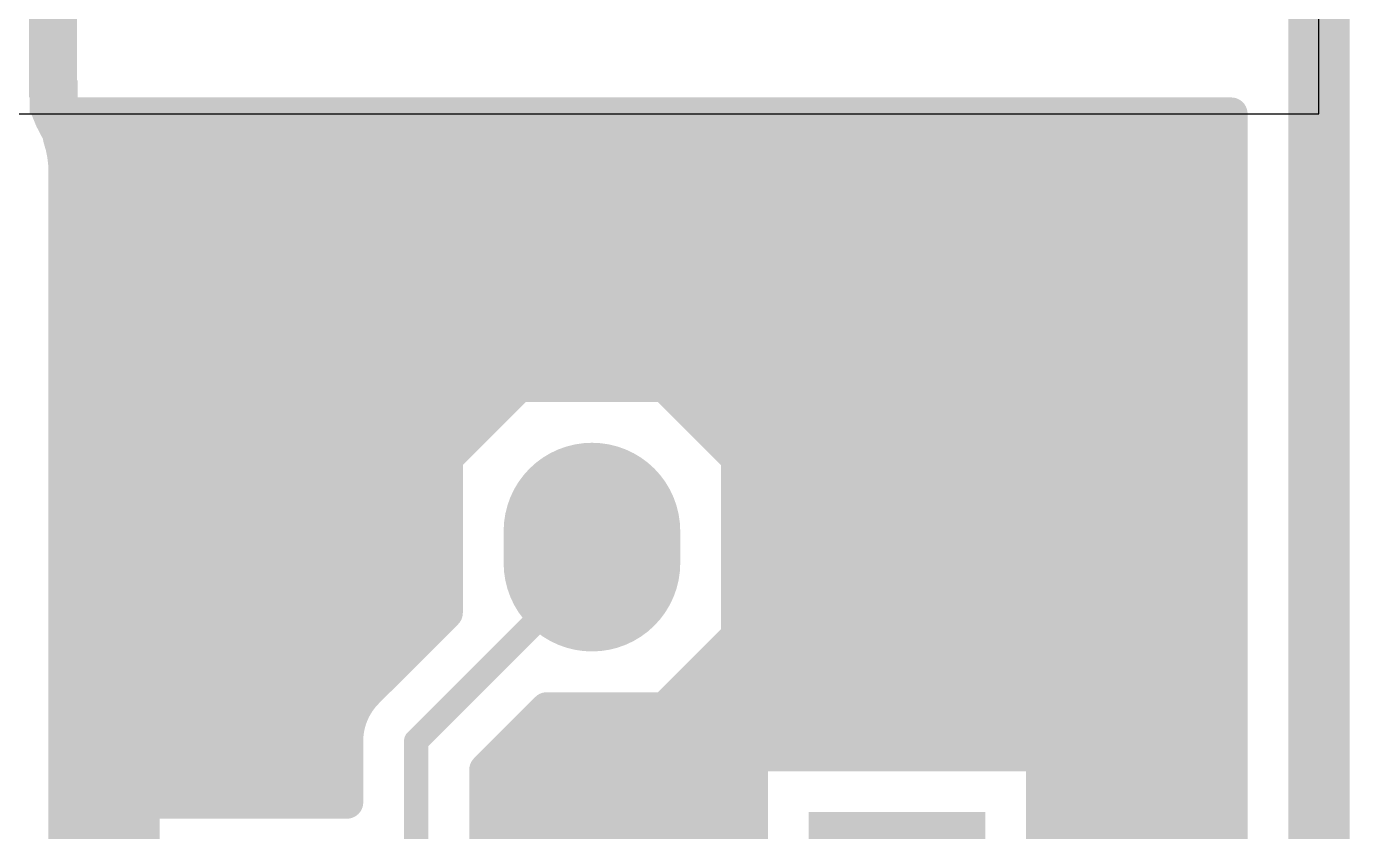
# Model space of a CAD drawing. Header units: inches. Extents: x 0 to 226, y 0 to 70.
# Drawn here: x 70.27 to 78.51, y 14.04 to 19.05 of the extents above; entities that cross this region are included whole.
import ezdxf

# ---------------------------------------------------------------- set-up
doc = ezdxf.new("R2010")
doc.units = ezdxf.units.IN
for name, color, linetype in [('Keep-Out Layer', 6, 'Continuous'), ('Multi-Layer', 9, 'Continuous'), ('Top Layer', 1, 'Continuous')]:
    doc.layers.add(name, color=color, linetype=linetype)

msp = doc.modelspace()

# ---------------------------------------------------------------- hatches: boundary and pattern name
at = {"layer": 'Top Layer'}
for points in [[(70.5872, 21.4081), (70.2872, 21.4081), (70.2872, 18.6081), (70.5872, 18.6081)], [(70.2909, 18.5388), (70.5909, 18.5388), (70.5909, 18.7149), (70.2909, 18.7149)], [(70.2909, 18.5065), (71.1333, 18.5065), (71.1333, 18.6081), (70.2909, 18.6081)]]:
    msp.add_hatch(color=1, dxfattribs=at).paths.add_polyline_path(points)

# ---------------------------------------------------------------- linework, layer by layer
at = {"layer": 'Keep-Out Layer'}
msp.add_lwpolyline([(78.3215, 0, 0.381, 0.381, 0), (78.3215, 24.8301, 0.381, 0.381, 0)], format="xyseb", dxfattribs=at)
at = {"layer": 'Multi-Layer'}
for p, q in [((78.3215, 18.5065), (78.3215, 24.8641)), ((58.881, 18.5065), (78.3215, 18.5065))]:
    msp.add_line(p, q, dxfattribs=at)
at = {"layer": 'Top Layer'}
for points in [[(70.4409, 18.7149, 0.2794, 0.2794, 0), (70.4409, 18.7581, 0.2794, 0.2794, 0)], [(70.4372, 18.694, 0.2032, 0.2032, 0), (70.4372, 18.7581, 0.2032, 0.2032, 0)], [(70.5914, 18.2341, 0.2032, 0.2032, -0.109518), (70.3983, 18.5371, 0.2032, 0.2032, 0)], [(70.9428, 18.5065, 0.2032, 0.2032, 0), (77.7754, 18.5065, 0.2032, 0.2032, 0)], [(70.9428, 18.2525, 0.2032, 0.2032, 0), (70.9428, 18.5065, 0.2032, 0.2032, 0)], [(70.9536, 12.5511, 0.2032, 0.2032, 0), (70.9536, 18.5065, 0.2032, 0.2032, 0)], [(71.1568, 14.2169, 0.2032, 0.2032, 0), (71.1568, 18.5065, 0.2032, 0.2032, 0)], [(71.36, 14.2169, 0.2032, 0.2032, 0), (71.36, 18.5065, 0.2032, 0.2032, 0)], [(71.5632, 14.2169, 0.2032, 0.2032, 0), (71.5632, 18.5065, 0.2032, 0.2032, 0)], [(71.7664, 14.2169, 0.2032, 0.2032, 0), (71.7664, 18.5065, 0.2032, 0.2032, 0)], [(71.9696, 14.2169, 0.2032, 0.2032, 0), (71.9696, 18.5065, 0.2032, 0.2032, 0)], [(72.1728, 14.2169, 0.2032, 0.2032, 0), (72.1728, 18.5065, 0.2032, 0.2032, 0)], [(72.376, 14.8852, 0.2032, 0.2032, 0), (72.376, 18.5065, 0.2032, 0.2032, 0)], [(72.5792, 15.0895, 0.2032, 0.2032, 0), (72.5792, 18.5065, 0.2032, 0.2032, 0)], [(72.7824, 15.2927, 0.2032, 0.2032, 0), (72.7824, 18.5065, 0.2032, 0.2032, 0)], [(72.9856, 16.4575, 0.2032, 0.2032, 0), (72.9856, 18.5065, 0.2032, 0.2032, 0)], [(73.1888, 16.6607, 0.2032, 0.2032, 0), (73.1888, 18.5065, 0.2032, 0.2032, 0)], [(73.392, 16.8127, 0.2032, 0.2032, 0), (73.392, 18.5065, 0.2032, 0.2032, 0)], [(73.5952, 16.8127, 0.2032, 0.2032, 0), (73.5952, 18.5065, 0.2032, 0.2032, 0)], [(73.7984, 16.8127, 0.2032, 0.2032, 0), (73.7984, 18.5065, 0.2032, 0.2032, 0)], [(74.0016, 16.8127, 0.2032, 0.2032, 0), (74.0016, 18.5065, 0.2032, 0.2032, 0)], [(74.2048, 16.8127, 0.2032, 0.2032, 0), (74.2048, 18.5065, 0.2032, 0.2032, 0)], [(74.408, 16.651, 0.2032, 0.2032, 0), (74.408, 18.5065, 0.2032, 0.2032, 0)], [(74.6112, 16.4478, 0.2032, 0.2032, 0), (74.6112, 18.5065, 0.2032, 0.2032, 0)], [(74.8144, 14.5127, 0.2032, 0.2032, 0), (74.8144, 18.5065, 0.2032, 0.2032, 0)], [(75.0176, 14.5127, 0.2032, 0.2032, 0), (75.0176, 18.5065, 0.2032, 0.2032, 0)], [(75.2208, 14.5127, 0.2032, 0.2032, 0), (75.2208, 18.5065, 0.2032, 0.2032, 0)], [(75.424, 14.5127, 0.2032, 0.2032, 0), (75.424, 18.5065, 0.2032, 0.2032, 0)], [(75.6272, 14.5127, 0.2032, 0.2032, 0), (75.6272, 18.5065, 0.2032, 0.2032, 0)], [(75.8304, 14.5127, 0.2032, 0.2032, 0), (75.8304, 18.5065, 0.2032, 0.2032, 0)], [(76.0336, 14.5127, 0.2032, 0.2032, 0), (76.0336, 18.5065, 0.2032, 0.2032, 0)], [(76.2368, 14.5127, 0.2032, 0.2032, 0), (76.2368, 18.5065, 0.2032, 0.2032, 0)], [(76.44, 14.5127, 0.2032, 0.2032, 0), (76.44, 18.5065, 0.2032, 0.2032, 0)], [(76.6432, 0.5461, 0.2032, 0.2032, 0), (76.6432, 18.5065, 0.2032, 0.2032, 0)], [(76.8464, 0.5461, 0.2032, 0.2032, 0), (76.8464, 18.5065, 0.2032, 0.2032, 0)], [(77.0496, 0.5461, 0.2032, 0.2032, 0), (77.0496, 18.5065, 0.2032, 0.2032, 0)], [(77.2528, 0.5461, 0.2032, 0.2032, 0), (77.2528, 18.5065, 0.2032, 0.2032, 0)], [(77.456, 0.5461, 0.2032, 0.2032, 0), (77.456, 18.5065, 0.2032, 0.2032, 0)], [(77.6592, 0.5461, 0.2032, 0.2032, 0), (77.6592, 18.5065, 0.2032, 0.2032, 0)], [(77.7754, 0.5461, 0.2032, 0.2032, 0), (77.7754, 18.5065, 0.2032, 0.2032, 0)], [(70.5586, 18.4326, 0.2032, 0.2032, 0), (70.5629, 18.4283, 0.2032, 0.2032, 0)], [(70.9428, 18.4041, 0.2032, 0.2032, 0), (77.7754, 18.4041, 0.2032, 0.2032, 0)], [(70.4764, 18.3541, 0.2032, 0.2032, -0.08139), (70.5102, 18.1478, 0.2032, 0.2032, 0)], [(70.5016, 18.2525, 0.2032, 0.2032, 0), (70.9428, 18.2525, 0.2032, 0.2032, 0)], [(70.5016, 18.2525, 0.2032, 0.2032, -0.040698), (70.5102, 18.1478, 0.2032, 0.2032, 0)], [(70.508, 18.2009, 0.2032, 0.2032, 0), (77.7754, 18.2009, 0.2032, 0.2032, 0)], [(70.5472, 13.2721, 0.2032, 0.2032, 0), (70.5472, 18.2525, 0.2032, 0.2032, 0)], [(70.7504, 12.7973, 0.2032, 0.2032, 0), (70.7504, 18.2525, 0.2032, 0.2032, 0)], [(70.5102, 17.9977, 0.2032, 0.2032, 0), (70.5102, 18.1478, 0.2032, 0.2032, 0)], [(70.5102, 17.313, 0.2032, 0.2032, 0), (70.5102, 18.1478, 0.2032, 0.2032, 0)], [(70.5102, 17.9977, 0.2032, 0.2032, 0), (77.7754, 17.9977, 0.2032, 0.2032, 0)], [(70.5102, 17.7945, 0.2032, 0.2032, 0), (77.7754, 17.7945, 0.2032, 0.2032, 0)], [(70.5102, 17.5913, 0.2032, 0.2032, 0), (77.7754, 17.5913, 0.2032, 0.2032, 0)], [(70.5102, 17.3881, 0.2032, 0.2032, 0), (77.7754, 17.3881, 0.2032, 0.2032, 0)], [(70.51, 13.5995, 0.2032, 0.2032, 0), (70.51, 17.303, 0.2032, 0.2032, 0)], [(70.51, 17.1849, 0.2032, 0.2032, 0), (77.7754, 17.1849, 0.2032, 0.2032, 0)], [(70.51, 16.9817, 0.2032, 0.2032, 0), (77.7754, 16.9817, 0.2032, 0.2032, 0)], [(72.888, 16.3599, 0.2032, 0.2032, 0), (73.3408, 16.8127, 0.2032, 0.2032, 0)], [(73.3408, 16.8127, 0.2032, 0.2032, 0), (74.2464, 16.8127, 0.2032, 0.2032, 0)], [(74.2464, 16.8127, 0.2032, 0.2032, 0), (74.6992, 16.3599, 0.2032, 0.2032, 0)], [(70.51, 16.7785, 0.2032, 0.2032, 0), (73.3066, 16.7785, 0.2032, 0.2032, 0)], [(74.2806, 16.7785, 0.2032, 0.2032, 0), (77.7754, 16.7785, 0.2032, 0.2032, 0)], [(70.51, 16.5753, 0.2032, 0.2032, 0), (73.1034, 16.5753, 0.2032, 0.2032, 0)], [(74.4838, 16.5753, 0.2032, 0.2032, 0), (77.7754, 16.5753, 0.2032, 0.2032, 0)], [(70.51, 16.3721, 0.2032, 0.2032, 0), (72.9002, 16.3721, 0.2032, 0.2032, 0)], [(72.888, 15.3982, 0.2032, 0.2032, 0), (72.888, 16.3599, 0.2032, 0.2032, 0)], [(73.7936, 15.7071, 1.1, 1.1, 0), (73.7936, 15.9071, 1.1, 1.1, 0)], [(74.687, 16.3721, 0.2032, 0.2032, 0), (77.7754, 16.3721, 0.2032, 0.2032, 0)], [(74.6992, 15.2543, 0.2032, 0.2032, 0), (74.6992, 16.3599, 0.2032, 0.2032, 0)], [(70.51, 16.1689, 0.2032, 0.2032, 0), (72.888, 16.1689, 0.2032, 0.2032, 0)], [(74.6992, 16.1689, 0.2032, 0.2032, 0), (77.7754, 16.1689, 0.2032, 0.2032, 0)], [(70.51, 15.9657, 0.2032, 0.2032, 0), (72.888, 15.9657, 0.2032, 0.2032, 0)], [(74.6992, 15.9657, 0.2032, 0.2032, 0), (77.7754, 15.9657, 0.2032, 0.2032, 0)], [(70.51, 15.7625, 0.2032, 0.2032, 0), (72.888, 15.7625, 0.2032, 0.2032, 0)], [(72.6993, 14.5989, 0.1524, 0.1524, 0), (73.9277, 15.8273, 0.1524, 0.1524, 0)], [(74.6992, 15.7625, 0.2032, 0.2032, 0), (77.7754, 15.7625, 0.2032, 0.2032, 0)], [(70.51, 15.5593, 0.2032, 0.2032, 0), (72.888, 15.5593, 0.2032, 0.2032, 0)], [(74.6992, 15.5593, 0.2032, 0.2032, 0), (77.7754, 15.5593, 0.2032, 0.2032, 0)], [(72.3944, 14.9047, 0.2032, 0.2032, 0), (72.888, 15.3982, 0.2032, 0.2032, 0)], [(70.51, 15.3561, 0.2032, 0.2032, 0), (72.8458, 15.3561, 0.2032, 0.2032, 0)], [(74.6992, 15.3561, 0.2032, 0.2032, 0), (77.7754, 15.3561, 0.2032, 0.2032, 0)], [(74.2464, 14.8015, 0.2032, 0.2032, 0), (74.6992, 15.2543, 0.2032, 0.2032, 0)], [(70.51, 15.1529, 0.2032, 0.2032, 0), (72.6426, 15.1529, 0.2032, 0.2032, 0)], [(74.5978, 15.1529, 0.2032, 0.2032, 0), (77.7754, 15.1529, 0.2032, 0.2032, 0)], [(74.6112, 12.9805, 0.2032, 0.2032, 0), (74.6112, 15.1663, 0.2032, 0.2032, 0)], [(70.51, 14.9497, 0.2032, 0.2032, 0), (72.4394, 14.9497, 0.2032, 0.2032, 0)], [(72.2675, 14.5989, 0.2032, 0.2032, -0.199327), (72.3944, 14.9047, 0.2032, 0.2032, 0)], [(72.2675, 14.5989, 0.2032, 0.2032, -0.198912), (72.3939, 14.9042, 0.2032, 0.2032, 0)], [(74.3946, 14.9497, 0.2032, 0.2032, 0), (77.7754, 14.9497, 0.2032, 0.2032, 0)], [(74.408, 12.9805, 0.2032, 0.2032, 0), (74.408, 14.9631, 0.2032, 0.2032, 0)], [(70.51, 14.7465, 0.2032, 0.2032, 0), (72.2935, 14.7465, 0.2032, 0.2032, 0)], [(73.1311, 14.42, 0.2032, 0.2032, 0), (73.5125, 14.8015, 0.2032, 0.2032, 0)], [(73.4575, 14.7465, 0.2032, 0.2032, 0), (77.7754, 14.7465, 0.2032, 0.2032, 0)], [(73.5125, 14.8015, 0.2032, 0.2032, 0), (74.2464, 14.8015, 0.2032, 0.2032, 0)], [(73.5952, 12.9805, 0.2032, 0.2032, 0), (73.5952, 14.8015, 0.2032, 0.2032, 0)], [(73.7984, 12.9805, 0.2032, 0.2032, 0), (73.7984, 14.8015, 0.2032, 0.2032, 0)], [(74.0016, 12.9805, 0.2032, 0.2032, 0), (74.0016, 14.8015, 0.2032, 0.2032, 0)], [(74.2048, 12.9805, 0.2032, 0.2032, 0), (74.2048, 14.8015, 0.2032, 0.2032, 0)], [(73.392, 12.9805, 0.2032, 0.2032, 0), (73.392, 14.681, 0.2032, 0.2032, 0)], [(72.2675, 14.2169, 0.2032, 0.2032, 0), (72.2675, 14.5989, 0.2032, 0.2032, 0)], [(72.6993, 12.9394, 0.1524, 0.1524, 0), (72.6993, 14.5989, 0.1524, 0.1524, 0)], [(70.51, 14.5433, 0.2032, 0.2032, 0), (72.2675, 14.5433, 0.2032, 0.2032, 0)], [(73.2543, 14.5433, 0.2032, 0.2032, 0), (77.7754, 14.5433, 0.2032, 0.2032, 0)], [(74.788, 14.5127, 0.2032, 0.2032, 0), (76.5992, 14.5127, 0.2032, 0.2032, 0)], [(74.788, 13.0597, 0.2032, 0.2032, 0), (74.788, 14.5127, 0.2032, 0.2032, 0)], [(76.5992, 12.5015, 0.2032, 0.2032, 0), (76.5992, 14.5127, 0.2032, 0.2032, 0)], [(73.1311, 12.9805, 0.2032, 0.2032, 0), (73.1311, 14.42, 0.2032, 0.2032, 0)], [(73.1888, 12.9805, 0.2032, 0.2032, 0), (73.1888, 14.4778, 0.2032, 0.2032, 0)], [(70.51, 14.3401, 0.2032, 0.2032, 0), (72.2675, 14.3401, 0.2032, 0.2032, 0)], [(73.1311, 14.3401, 0.2032, 0.2032, 0), (74.788, 14.3401, 0.2032, 0.2032, 0)], [(76.5992, 14.3401, 0.2032, 0.2032, 0), (77.7754, 14.3401, 0.2032, 0.2032, 0)], [(71, 14.2169, 0.2032, 0.2032, 0), (72.2675, 14.2169, 0.2032, 0.2032, 0)], [(71, 12.5757, 0.2032, 0.2032, 0), (71, 14.2169, 0.2032, 0.2032, 0)], [(70.51, 14.1369, 0.2032, 0.2032, 0), (71, 14.1369, 0.2032, 0.2032, 0)], [(73.1311, 14.1369, 0.2032, 0.2032, 0), (74.788, 14.1369, 0.2032, 0.2032, 0)], [(76.5992, 14.1369, 0.2032, 0.2032, 0), (77.7754, 14.1369, 0.2032, 0.2032, 0)]]:
    msp.add_lwpolyline(points, format="xyseb", dxfattribs=at)
for points in [[(70.3711, 18.7581, 0.1397, 0.1397, 1), (70.5108, 18.7581, 0.1397, 0.1397, 1)], [(70.3711, 18.7149, 0.1397, 0.1397, 1), (70.5108, 18.7149, 0.1397, 0.1397, 1)], [(70.3864, 18.7581, 0.1016, 0.1016, 1), (70.488, 18.7581, 0.1016, 0.1016, 1)], [(70.3864, 18.694, 0.1016, 0.1016, 1), (70.488, 18.694, 0.1016, 0.1016, 1)], [(70.3475, 18.5371, 0.1016, 0.1016, 1), (70.4491, 18.5371, 0.1016, 0.1016, 1)], [(70.6109, 18.2596, 0.3048, 0.3048, 1), (70.9157, 18.2596, 0.3048, 0.3048, 1)], [(70.892, 18.5065, 0.1016, 0.1016, 1), (70.9936, 18.5065, 0.1016, 0.1016, 1)], [(70.892, 18.5065, 0.1016, 0.1016, 1), (70.9936, 18.5065, 0.1016, 0.1016, 1)], [(70.9028, 18.5065, 0.1016, 0.1016, 1), (71.0044, 18.5065, 0.1016, 0.1016, 1)], [(71.106, 18.5065, 0.1016, 0.1016, 1), (71.2076, 18.5065, 0.1016, 0.1016, 1)], [(71.3092, 18.5065, 0.1016, 0.1016, 1), (71.4108, 18.5065, 0.1016, 0.1016, 1)], [(71.4474, 18.2713, 0.3048, 0.3048, 1), (71.7522, 18.2713, 0.3048, 0.3048, 1)], [(71.5124, 18.5065, 0.1016, 0.1016, 1), (71.614, 18.5065, 0.1016, 0.1016, 1)], [(71.7156, 18.5065, 0.1016, 0.1016, 1), (71.8172, 18.5065, 0.1016, 0.1016, 1)], [(71.9188, 18.5065, 0.1016, 0.1016, 1), (72.0204, 18.5065, 0.1016, 0.1016, 1)], [(72.122, 18.5065, 0.1016, 0.1016, 1), (72.2236, 18.5065, 0.1016, 0.1016, 1)], [(72.2984, 18.2713, 0.3048, 0.3048, 1), (72.6032, 18.2713, 0.3048, 0.3048, 1)], [(72.3252, 18.5065, 0.1016, 0.1016, 1), (72.4268, 18.5065, 0.1016, 0.1016, 1)], [(72.5284, 18.5065, 0.1016, 0.1016, 1), (72.63, 18.5065, 0.1016, 0.1016, 1)], [(72.7316, 18.5065, 0.1016, 0.1016, 1), (72.8332, 18.5065, 0.1016, 0.1016, 1)], [(72.9348, 18.5065, 0.1016, 0.1016, 1), (73.0364, 18.5065, 0.1016, 0.1016, 1)], [(73.1493, 18.2713, 0.3048, 0.3048, 1), (73.4541, 18.2713, 0.3048, 0.3048, 1)], [(73.138, 18.5065, 0.1016, 0.1016, 1), (73.2396, 18.5065, 0.1016, 0.1016, 1)], [(73.3412, 18.5065, 0.1016, 0.1016, 1), (73.4428, 18.5065, 0.1016, 0.1016, 1)], [(73.5444, 18.5065, 0.1016, 0.1016, 1), (73.646, 18.5065, 0.1016, 0.1016, 1)], [(73.7476, 18.5065, 0.1016, 0.1016, 1), (73.8492, 18.5065, 0.1016, 0.1016, 1)], [(74.0003, 18.2713, 0.3048, 0.3048, 1), (74.3051, 18.2713, 0.3048, 0.3048, 1)], [(73.9508, 18.5065, 0.1016, 0.1016, 1), (74.0524, 18.5065, 0.1016, 0.1016, 1)], [(74.154, 18.5065, 0.1016, 0.1016, 1), (74.2556, 18.5065, 0.1016, 0.1016, 1)], [(74.3572, 18.5065, 0.1016, 0.1016, 1), (74.4588, 18.5065, 0.1016, 0.1016, 1)], [(74.5604, 18.5065, 0.1016, 0.1016, 1), (74.662, 18.5065, 0.1016, 0.1016, 1)], [(74.8512, 18.2713, 0.3048, 0.3048, 1), (75.156, 18.2713, 0.3048, 0.3048, 1)], [(74.7636, 18.5065, 0.1016, 0.1016, 1), (74.8652, 18.5065, 0.1016, 0.1016, 1)], [(74.9668, 18.5065, 0.1016, 0.1016, 1), (75.0684, 18.5065, 0.1016, 0.1016, 1)], [(75.17, 18.5065, 0.1016, 0.1016, 1), (75.2716, 18.5065, 0.1016, 0.1016, 1)], [(75.3732, 18.5065, 0.1016, 0.1016, 1), (75.4748, 18.5065, 0.1016, 0.1016, 1)], [(75.5764, 18.5065, 0.1016, 0.1016, 1), (75.678, 18.5065, 0.1016, 0.1016, 1)], [(75.7022, 18.2713, 0.3048, 0.3048, 1), (76.007, 18.2713, 0.3048, 0.3048, 1)], [(75.7796, 18.5065, 0.1016, 0.1016, 1), (75.8812, 18.5065, 0.1016, 0.1016, 1)], [(75.9828, 18.5065, 0.1016, 0.1016, 1), (76.0844, 18.5065, 0.1016, 0.1016, 1)], [(76.186, 18.5065, 0.1016, 0.1016, 1), (76.2876, 18.5065, 0.1016, 0.1016, 1)], [(76.3892, 18.5065, 0.1016, 0.1016, 1), (76.4908, 18.5065, 0.1016, 0.1016, 1)], [(76.5531, 18.2713, 0.3048, 0.3048, 1), (76.8579, 18.2713, 0.3048, 0.3048, 1)], [(76.5924, 18.5065, 0.1016, 0.1016, 1), (76.694, 18.5065, 0.1016, 0.1016, 1)], [(76.7956, 18.5065, 0.1016, 0.1016, 1), (76.8972, 18.5065, 0.1016, 0.1016, 1)], [(76.9988, 18.5065, 0.1016, 0.1016, 1), (77.1004, 18.5065, 0.1016, 0.1016, 1)], [(77.202, 18.5065, 0.1016, 0.1016, 1), (77.3036, 18.5065, 0.1016, 0.1016, 1)], [(77.4052, 18.5065, 0.1016, 0.1016, 1), (77.5068, 18.5065, 0.1016, 0.1016, 1)], [(77.6084, 18.5065, 0.1016, 0.1016, 1), (77.71, 18.5065, 0.1016, 0.1016, 1)], [(77.7246, 18.5065, 0.1016, 0.1016, 1), (77.8262, 18.5065, 0.1016, 0.1016, 1)], [(77.7246, 18.5065, 0.1016, 0.1016, 1), (77.8262, 18.5065, 0.1016, 0.1016, 1)], [(70.5078, 18.4326, 0.1016, 0.1016, 1), (70.6094, 18.4326, 0.1016, 0.1016, 1)], [(70.5121, 18.4283, 0.1016, 0.1016, 1), (70.6137, 18.4283, 0.1016, 0.1016, 1)], [(70.892, 18.4041, 0.1016, 0.1016, 1), (70.9936, 18.4041, 0.1016, 0.1016, 1)], [(77.7246, 18.4041, 0.1016, 0.1016, 1), (77.8262, 18.4041, 0.1016, 0.1016, 1)], [(70.4256, 18.3541, 0.1016, 0.1016, 1), (70.5272, 18.3541, 0.1016, 0.1016, 1)], [(70.4508, 18.2525, 0.1016, 0.1016, 1), (70.5524, 18.2525, 0.1016, 0.1016, 1)], [(70.4508, 18.2525, 0.1016, 0.1016, 1), (70.5524, 18.2525, 0.1016, 0.1016, 1)], [(70.4572, 18.2009, 0.1016, 0.1016, 1), (70.5588, 18.2009, 0.1016, 0.1016, 1)], [(70.4964, 18.2525, 0.1016, 0.1016, 1), (70.598, 18.2525, 0.1016, 0.1016, 1)], [(70.5406, 18.2341, 0.1016, 0.1016, 1), (70.6422, 18.2341, 0.1016, 0.1016, 1)], [(70.6996, 18.2525, 0.1016, 0.1016, 1), (70.8012, 18.2525, 0.1016, 0.1016, 1)], [(70.892, 18.2525, 0.1016, 0.1016, 1), (70.9936, 18.2525, 0.1016, 0.1016, 1)], [(70.892, 18.2525, 0.1016, 0.1016, 1), (70.9936, 18.2525, 0.1016, 0.1016, 1)], [(77.7246, 18.2009, 0.1016, 0.1016, 1), (77.8262, 18.2009, 0.1016, 0.1016, 1)], [(70.4594, 18.1478, 0.1016, 0.1016, 1), (70.561, 18.1478, 0.1016, 0.1016, 1)], [(70.4594, 18.1478, 0.1016, 0.1016, 1), (70.561, 18.1478, 0.1016, 0.1016, 1)], [(70.4594, 18.1478, 0.1016, 0.1016, 1), (70.561, 18.1478, 0.1016, 0.1016, 1)], [(70.4594, 18.1478, 0.1016, 0.1016, 1), (70.561, 18.1478, 0.1016, 0.1016, 1)], [(70.4594, 17.9977, 0.1016, 0.1016, 1), (70.561, 17.9977, 0.1016, 0.1016, 1)], [(70.4594, 17.9977, 0.1016, 0.1016, 1), (70.561, 17.9977, 0.1016, 0.1016, 1)], [(77.7246, 17.9977, 0.1016, 0.1016, 1), (77.8262, 17.9977, 0.1016, 0.1016, 1)], [(70.4594, 17.7945, 0.1016, 0.1016, 1), (70.561, 17.7945, 0.1016, 0.1016, 1)], [(77.7246, 17.7945, 0.1016, 0.1016, 1), (77.8262, 17.7945, 0.1016, 0.1016, 1)], [(71.7682, 17.4414, 0.3048, 0.3048, 1), (72.073, 17.4414, 0.3048, 0.3048, 1)], [(70.4594, 17.5913, 0.1016, 0.1016, 1), (70.561, 17.5913, 0.1016, 0.1016, 1)], [(70.6337, 17.4073, 0.3048, 0.3048, 1), (70.9385, 17.4073, 0.3048, 0.3048, 1)], [(73.6986, 17.3396, 0.3556, 0.3556, 1), (74.0542, 17.3396, 0.3556, 0.3556, 1)], [(76.3979, 17.3294, 0.3556, 0.3556, 1), (76.7535, 17.3294, 0.3556, 0.3556, 1)], [(77.7246, 17.5913, 0.1016, 0.1016, 1), (77.8262, 17.5913, 0.1016, 0.1016, 1)], [(74.7731, 17.2784, 0.3048, 0.3048, 1), (75.0779, 17.2784, 0.3048, 0.3048, 1)], [(70.4594, 17.3881, 0.1016, 0.1016, 1), (70.561, 17.3881, 0.1016, 0.1016, 1)], [(77.7246, 17.3881, 0.1016, 0.1016, 1), (77.8262, 17.3881, 0.1016, 0.1016, 1)], [(70.4592, 17.303, 0.1016, 0.1016, 1), (70.5608, 17.303, 0.1016, 0.1016, 1)], [(70.4594, 17.313, 0.1016, 0.1016, 1), (70.561, 17.313, 0.1016, 0.1016, 1)], [(72.5831, 17.034, 0.3048, 0.3048, 1), (72.8879, 17.034, 0.3048, 0.3048, 1)], [(70.4592, 17.1849, 0.1016, 0.1016, 1), (70.5608, 17.1849, 0.1016, 0.1016, 1)], [(77.7246, 17.1849, 0.1016, 0.1016, 1), (77.8262, 17.1849, 0.1016, 0.1016, 1)], [(70.4592, 16.9817, 0.1016, 0.1016, 1), (70.5608, 16.9817, 0.1016, 0.1016, 1)], [(77.7246, 16.9817, 0.1016, 0.1016, 1), (77.8262, 16.9817, 0.1016, 0.1016, 1)], [(71.9334, 16.6311, 0.3048, 0.3048, 1), (72.2382, 16.6311, 0.3048, 0.3048, 1)], [(73.29, 16.8127, 0.1016, 0.1016, 1), (73.3916, 16.8127, 0.1016, 0.1016, 1)], [(73.29, 16.8127, 0.1016, 0.1016, 1), (73.3916, 16.8127, 0.1016, 0.1016, 1)], [(73.3412, 16.8127, 0.1016, 0.1016, 1), (73.4428, 16.8127, 0.1016, 0.1016, 1)], [(73.5444, 16.8127, 0.1016, 0.1016, 1), (73.646, 16.8127, 0.1016, 0.1016, 1)], [(73.7476, 16.8127, 0.1016, 0.1016, 1), (73.8492, 16.8127, 0.1016, 0.1016, 1)], [(73.9508, 16.8127, 0.1016, 0.1016, 1), (74.0524, 16.8127, 0.1016, 0.1016, 1)], [(74.154, 16.8127, 0.1016, 0.1016, 1), (74.2556, 16.8127, 0.1016, 0.1016, 1)], [(74.1956, 16.8127, 0.1016, 0.1016, 1), (74.2972, 16.8127, 0.1016, 0.1016, 1)], [(74.1956, 16.8127, 0.1016, 0.1016, 1), (74.2972, 16.8127, 0.1016, 0.1016, 1)], [(75.958, 16.5973, 0.3048, 0.3048, 1), (76.2628, 16.5973, 0.3048, 0.3048, 1)], [(70.4592, 16.7785, 0.1016, 0.1016, 1), (70.5608, 16.7785, 0.1016, 0.1016, 1)], [(73.2558, 16.7785, 0.1016, 0.1016, 1), (73.3574, 16.7785, 0.1016, 0.1016, 1)], [(74.2298, 16.7785, 0.1016, 0.1016, 1), (74.3314, 16.7785, 0.1016, 0.1016, 1)], [(77.7246, 16.7785, 0.1016, 0.1016, 1), (77.8262, 16.7785, 0.1016, 0.1016, 1)], [(70.6109, 16.4989, 0.3048, 0.3048, 1), (70.9157, 16.4989, 0.3048, 0.3048, 1)], [(73.138, 16.6607, 0.1016, 0.1016, 1), (73.2396, 16.6607, 0.1016, 0.1016, 1)], [(74.3572, 16.651, 0.1016, 0.1016, 1), (74.4588, 16.651, 0.1016, 0.1016, 1)], [(70.4592, 16.5753, 0.1016, 0.1016, 1), (70.5608, 16.5753, 0.1016, 0.1016, 1)], [(73.0526, 16.5753, 0.1016, 0.1016, 1), (73.1542, 16.5753, 0.1016, 0.1016, 1)], [(74.433, 16.5753, 0.1016, 0.1016, 1), (74.5346, 16.5753, 0.1016, 0.1016, 1)], [(77.7246, 16.5753, 0.1016, 0.1016, 1), (77.8262, 16.5753, 0.1016, 0.1016, 1)], [(72.9348, 16.4575, 0.1016, 0.1016, 1), (73.0364, 16.4575, 0.1016, 0.1016, 1)], [(74.5604, 16.4478, 0.1016, 0.1016, 1), (74.662, 16.4478, 0.1016, 0.1016, 1)], [(70.4592, 16.3721, 0.1016, 0.1016, 1), (70.5608, 16.3721, 0.1016, 0.1016, 1)], [(72.8372, 16.3599, 0.1016, 0.1016, 1), (72.9388, 16.3599, 0.1016, 0.1016, 1)], [(72.8372, 16.3599, 0.1016, 0.1016, 1), (72.9388, 16.3599, 0.1016, 0.1016, 1)], [(72.8494, 16.3721, 0.1016, 0.1016, 1), (72.951, 16.3721, 0.1016, 0.1016, 1)], [(73.5186, 15.9071, 0.55, 0.55, 1), (74.0686, 15.9071, 0.55, 0.55, 1)], [(74.6362, 16.3721, 0.1016, 0.1016, 1), (74.7378, 16.3721, 0.1016, 0.1016, 1)], [(74.6484, 16.3599, 0.1016, 0.1016, 1), (74.75, 16.3599, 0.1016, 0.1016, 1)], [(74.6484, 16.3599, 0.1016, 0.1016, 1), (74.75, 16.3599, 0.1016, 0.1016, 1)], [(76.7522, 16.1453, 0.3048, 0.3048, 1), (77.057, 16.1453, 0.3048, 0.3048, 1)], [(77.7246, 16.3721, 0.1016, 0.1016, 1), (77.8262, 16.3721, 0.1016, 0.1016, 1)], [(70.4592, 16.1689, 0.1016, 0.1016, 1), (70.5608, 16.1689, 0.1016, 0.1016, 1)], [(72.8372, 16.1689, 0.1016, 0.1016, 1), (72.9388, 16.1689, 0.1016, 0.1016, 1)], [(73.5186, 15.7071, 0.55, 0.55, 1), (74.0686, 15.7071, 0.55, 0.55, 1)], [(74.6484, 16.1689, 0.1016, 0.1016, 1), (74.75, 16.1689, 0.1016, 0.1016, 1)], [(77.7246, 16.1689, 0.1016, 0.1016, 1), (77.8262, 16.1689, 0.1016, 0.1016, 1)], [(70.4592, 15.9657, 0.1016, 0.1016, 1), (70.5608, 15.9657, 0.1016, 0.1016, 1)], [(71.519, 15.7097, 0.3556, 0.3556, 1), (71.8746, 15.7097, 0.3556, 0.3556, 1)], [(72.8372, 15.9657, 0.1016, 0.1016, 1), (72.9388, 15.9657, 0.1016, 0.1016, 1)], [(74.6484, 15.9657, 0.1016, 0.1016, 1), (74.75, 15.9657, 0.1016, 0.1016, 1)], [(77.7246, 15.9657, 0.1016, 0.1016, 1), (77.8262, 15.9657, 0.1016, 0.1016, 1)], [(70.6109, 15.678, 0.3048, 0.3048, 1), (70.9157, 15.678, 0.3048, 0.3048, 1)], [(70.4592, 15.7625, 0.1016, 0.1016, 1), (70.5608, 15.7625, 0.1016, 0.1016, 1)], [(72.8372, 15.7625, 0.1016, 0.1016, 1), (72.9388, 15.7625, 0.1016, 0.1016, 1)], [(73.8896, 15.8273, 0.0762, 0.0762, 1), (73.9658, 15.8273, 0.0762, 0.0762, 1)], [(74.6484, 15.7625, 0.1016, 0.1016, 1), (74.75, 15.7625, 0.1016, 0.1016, 1)], [(77.7246, 15.7625, 0.1016, 0.1016, 1), (77.8262, 15.7625, 0.1016, 0.1016, 1)], [(70.4592, 15.5593, 0.1016, 0.1016, 1), (70.5608, 15.5593, 0.1016, 0.1016, 1)], [(72.8372, 15.5593, 0.1016, 0.1016, 1), (72.9388, 15.5593, 0.1016, 0.1016, 1)], [(74.6484, 15.5593, 0.1016, 0.1016, 1), (74.75, 15.5593, 0.1016, 0.1016, 1)], [(77.7246, 15.5593, 0.1016, 0.1016, 1), (77.8262, 15.5593, 0.1016, 0.1016, 1)], [(72.8372, 15.3982, 0.1016, 0.1016, 1), (72.9388, 15.3982, 0.1016, 0.1016, 1)], [(72.8372, 15.3982, 0.1016, 0.1016, 1), (72.9388, 15.3982, 0.1016, 0.1016, 1)], [(70.4592, 15.3561, 0.1016, 0.1016, 1), (70.5608, 15.3561, 0.1016, 0.1016, 1)], [(72.795, 15.3561, 0.1016, 0.1016, 1), (72.8966, 15.3561, 0.1016, 0.1016, 1)], [(74.6484, 15.3561, 0.1016, 0.1016, 1), (74.75, 15.3561, 0.1016, 0.1016, 1)], [(77.7246, 15.3561, 0.1016, 0.1016, 1), (77.8262, 15.3561, 0.1016, 0.1016, 1)], [(72.7316, 15.2927, 0.1016, 0.1016, 1), (72.8332, 15.2927, 0.1016, 0.1016, 1)], [(74.6484, 15.2543, 0.1016, 0.1016, 1), (74.75, 15.2543, 0.1016, 0.1016, 1)], [(74.6484, 15.2543, 0.1016, 0.1016, 1), (74.75, 15.2543, 0.1016, 0.1016, 1)], [(70.4592, 15.1529, 0.1016, 0.1016, 1), (70.5608, 15.1529, 0.1016, 0.1016, 1)], [(72.5918, 15.1529, 0.1016, 0.1016, 1), (72.6934, 15.1529, 0.1016, 0.1016, 1)], [(74.547, 15.1529, 0.1016, 0.1016, 1), (74.6486, 15.1529, 0.1016, 0.1016, 1)], [(74.5604, 15.1663, 0.1016, 0.1016, 1), (74.662, 15.1663, 0.1016, 0.1016, 1)], [(77.7246, 15.1529, 0.1016, 0.1016, 1), (77.8262, 15.1529, 0.1016, 0.1016, 1)], [(72.5284, 15.0895, 0.1016, 0.1016, 1), (72.63, 15.0895, 0.1016, 0.1016, 1)], [(76.2834, 14.8831, 0.3048, 0.3048, 1), (76.5882, 14.8831, 0.3048, 0.3048, 1)], [(70.6109, 14.8571, 0.3048, 0.3048, 1), (70.9157, 14.8571, 0.3048, 0.3048, 1)], [(70.4592, 14.9497, 0.1016, 0.1016, 1), (70.5608, 14.9497, 0.1016, 0.1016, 1)], [(72.3431, 14.9042, 0.1016, 0.1016, 1), (72.4447, 14.9042, 0.1016, 0.1016, 1)], [(72.3436, 14.9047, 0.1016, 0.1016, 1), (72.4452, 14.9047, 0.1016, 0.1016, 1)], [(72.3436, 14.9047, 0.1016, 0.1016, 1), (72.4452, 14.9047, 0.1016, 0.1016, 1)], [(72.3886, 14.9497, 0.1016, 0.1016, 1), (72.4902, 14.9497, 0.1016, 0.1016, 1)], [(74.3438, 14.9497, 0.1016, 0.1016, 1), (74.4454, 14.9497, 0.1016, 0.1016, 1)], [(74.3572, 14.9631, 0.1016, 0.1016, 1), (74.4588, 14.9631, 0.1016, 0.1016, 1)], [(77.1235, 14.7154, 0.3048, 0.3048, 1), (77.4283, 14.7154, 0.3048, 0.3048, 1)], [(77.7246, 14.9497, 0.1016, 0.1016, 1), (77.8262, 14.9497, 0.1016, 0.1016, 1)], [(72.3252, 14.8852, 0.1016, 0.1016, 1), (72.4268, 14.8852, 0.1016, 0.1016, 1)], [(70.4592, 14.7465, 0.1016, 0.1016, 1), (70.5608, 14.7465, 0.1016, 0.1016, 1)], [(72.2427, 14.7465, 0.1016, 0.1016, 1), (72.3443, 14.7465, 0.1016, 0.1016, 1)], [(73.4067, 14.7465, 0.1016, 0.1016, 1), (73.5083, 14.7465, 0.1016, 0.1016, 1)], [(73.4617, 14.8015, 0.1016, 0.1016, 1), (73.5633, 14.8015, 0.1016, 0.1016, 1)], [(73.4617, 14.8015, 0.1016, 0.1016, 1), (73.5633, 14.8015, 0.1016, 0.1016, 1)], [(73.5444, 14.8015, 0.1016, 0.1016, 1), (73.646, 14.8015, 0.1016, 0.1016, 1)], [(73.7476, 14.8015, 0.1016, 0.1016, 1), (73.8492, 14.8015, 0.1016, 0.1016, 1)], [(73.9508, 14.8015, 0.1016, 0.1016, 1), (74.0524, 14.8015, 0.1016, 0.1016, 1)], [(74.154, 14.8015, 0.1016, 0.1016, 1), (74.2556, 14.8015, 0.1016, 0.1016, 1)], [(74.1956, 14.8015, 0.1016, 0.1016, 1), (74.2972, 14.8015, 0.1016, 0.1016, 1)], [(74.1956, 14.8015, 0.1016, 0.1016, 1), (74.2972, 14.8015, 0.1016, 0.1016, 1)], [(77.7246, 14.7465, 0.1016, 0.1016, 1), (77.8262, 14.7465, 0.1016, 0.1016, 1)], [(73.3412, 14.681, 0.1016, 0.1016, 1), (73.4428, 14.681, 0.1016, 0.1016, 1)], [(72.2167, 14.5989, 0.1016, 0.1016, 1), (72.3183, 14.5989, 0.1016, 0.1016, 1)], [(72.2167, 14.5989, 0.1016, 0.1016, 1), (72.3183, 14.5989, 0.1016, 0.1016, 1)], [(72.2167, 14.5989, 0.1016, 0.1016, 1), (72.3183, 14.5989, 0.1016, 0.1016, 1)], [(72.6612, 14.5989, 0.0762, 0.0762, 1), (72.7374, 14.5989, 0.0762, 0.0762, 1)], [(72.6612, 14.5989, 0.0762, 0.0762, 1), (72.7374, 14.5989, 0.0762, 0.0762, 1)], [(73.6305, 14.4359, 0.3048, 0.3048, 1), (73.9353, 14.4359, 0.3048, 0.3048, 1)], [(70.4592, 14.5433, 0.1016, 0.1016, 1), (70.5608, 14.5433, 0.1016, 0.1016, 1)], [(72.2167, 14.5433, 0.1016, 0.1016, 1), (72.3183, 14.5433, 0.1016, 0.1016, 1)], [(73.2035, 14.5433, 0.1016, 0.1016, 1), (73.3051, 14.5433, 0.1016, 0.1016, 1)], [(74.7372, 14.5127, 0.1016, 0.1016, 1), (74.8388, 14.5127, 0.1016, 0.1016, 1)], [(74.7372, 14.5127, 0.1016, 0.1016, 1), (74.8388, 14.5127, 0.1016, 0.1016, 1)], [(74.7636, 14.5127, 0.1016, 0.1016, 1), (74.8652, 14.5127, 0.1016, 0.1016, 1)], [(74.9668, 14.5127, 0.1016, 0.1016, 1), (75.0684, 14.5127, 0.1016, 0.1016, 1)], [(75.17, 14.5127, 0.1016, 0.1016, 1), (75.2716, 14.5127, 0.1016, 0.1016, 1)], [(75.3732, 14.5127, 0.1016, 0.1016, 1), (75.4748, 14.5127, 0.1016, 0.1016, 1)], [(75.5764, 14.5127, 0.1016, 0.1016, 1), (75.678, 14.5127, 0.1016, 0.1016, 1)], [(75.7796, 14.5127, 0.1016, 0.1016, 1), (75.8812, 14.5127, 0.1016, 0.1016, 1)], [(75.9828, 14.5127, 0.1016, 0.1016, 1), (76.0844, 14.5127, 0.1016, 0.1016, 1)], [(76.186, 14.5127, 0.1016, 0.1016, 1), (76.2876, 14.5127, 0.1016, 0.1016, 1)], [(76.3892, 14.5127, 0.1016, 0.1016, 1), (76.4908, 14.5127, 0.1016, 0.1016, 1)], [(76.5484, 14.5127, 0.1016, 0.1016, 1), (76.65, 14.5127, 0.1016, 0.1016, 1)], [(76.5484, 14.5127, 0.1016, 0.1016, 1), (76.65, 14.5127, 0.1016, 0.1016, 1)], [(77.7246, 14.5433, 0.1016, 0.1016, 1), (77.8262, 14.5433, 0.1016, 0.1016, 1)], [(73.0803, 14.42, 0.1016, 0.1016, 1), (73.1819, 14.42, 0.1016, 0.1016, 1)], [(73.0803, 14.42, 0.1016, 0.1016, 1), (73.1819, 14.42, 0.1016, 0.1016, 1)], [(73.138, 14.4778, 0.1016, 0.1016, 1), (73.2396, 14.4778, 0.1016, 0.1016, 1)], [(70.4592, 14.3401, 0.1016, 0.1016, 1), (70.5608, 14.3401, 0.1016, 0.1016, 1)], [(72.2167, 14.3401, 0.1016, 0.1016, 1), (72.3183, 14.3401, 0.1016, 0.1016, 1)], [(73.0803, 14.3401, 0.1016, 0.1016, 1), (73.1819, 14.3401, 0.1016, 0.1016, 1)], [(74.7372, 14.3401, 0.1016, 0.1016, 1), (74.8388, 14.3401, 0.1016, 0.1016, 1)], [(76.5484, 14.3401, 0.1016, 0.1016, 1), (76.65, 14.3401, 0.1016, 0.1016, 1)], [(77.7246, 14.3401, 0.1016, 0.1016, 1), (77.8262, 14.3401, 0.1016, 0.1016, 1)], [(70.6109, 14.0362, 0.3048, 0.3048, 1), (70.9157, 14.0362, 0.3048, 0.3048, 1)], [(70.9492, 14.2169, 0.1016, 0.1016, 1), (71.0508, 14.2169, 0.1016, 0.1016, 1)], [(70.9492, 14.2169, 0.1016, 0.1016, 1), (71.0508, 14.2169, 0.1016, 0.1016, 1)], [(71.106, 14.2169, 0.1016, 0.1016, 1), (71.2076, 14.2169, 0.1016, 0.1016, 1)], [(71.3092, 14.2169, 0.1016, 0.1016, 1), (71.4108, 14.2169, 0.1016, 0.1016, 1)], [(71.5124, 14.2169, 0.1016, 0.1016, 1), (71.614, 14.2169, 0.1016, 0.1016, 1)], [(71.7156, 14.2169, 0.1016, 0.1016, 1), (71.8172, 14.2169, 0.1016, 0.1016, 1)], [(71.9188, 14.2169, 0.1016, 0.1016, 1), (72.0204, 14.2169, 0.1016, 0.1016, 1)], [(72.122, 14.2169, 0.1016, 0.1016, 1), (72.2236, 14.2169, 0.1016, 0.1016, 1)], [(72.2167, 14.2169, 0.1016, 0.1016, 1), (72.3183, 14.2169, 0.1016, 0.1016, 1)], [(72.2167, 14.2169, 0.1016, 0.1016, 1), (72.3183, 14.2169, 0.1016, 0.1016, 1)], [(70.4592, 14.1369, 0.1016, 0.1016, 1), (70.5608, 14.1369, 0.1016, 0.1016, 1)], [(70.9492, 14.1369, 0.1016, 0.1016, 1), (71.0508, 14.1369, 0.1016, 0.1016, 1)], [(73.0803, 14.1369, 0.1016, 0.1016, 1), (73.1819, 14.1369, 0.1016, 0.1016, 1)], [(74.7372, 14.1369, 0.1016, 0.1016, 1), (74.8388, 14.1369, 0.1016, 0.1016, 1)], [(76.5484, 14.1369, 0.1016, 0.1016, 1), (76.65, 14.1369, 0.1016, 0.1016, 1)], [(77.7246, 14.1369, 0.1016, 0.1016, 1), (77.8262, 14.1369, 0.1016, 0.1016, 1)], [(70.9492, 13.9337, 0.1016, 0.1016, 1), (71.0508, 13.9337, 0.1016, 0.1016, 1)], [(73.0803, 13.9337, 0.1016, 0.1016, 1), (73.1819, 13.9337, 0.1016, 0.1016, 1)], [(76.5484, 13.9337, 0.1016, 0.1016, 1), (76.65, 13.9337, 0.1016, 0.1016, 1)]]:
    msp.add_lwpolyline(points, format="xyseb", close=True, dxfattribs=at)
for points in [[(70.5872, 18.9081), (70.2872, 18.9081), (70.5872, 18.6081), (70.2872, 18.6081)], [(75.1436, 16.4571), (75.1436, 15.1571), (76.2436, 16.4571), (76.2436, 15.1571)], [(72.3356, 14.4713), (72.3356, 15.4013), (71.3556, 14.4713), (71.3556, 15.4013)], [(73.2436, 14.1571), (73.2436, 12.8571), (74.3436, 14.1571), (74.3436, 12.8571)], [(75.1436, 14.1571), (75.1436, 12.8571), (76.2436, 14.1571), (76.2436, 12.8571)]]:
    msp.add_solid(points, dxfattribs=at)

doc.saveas('drawing.dxf')
